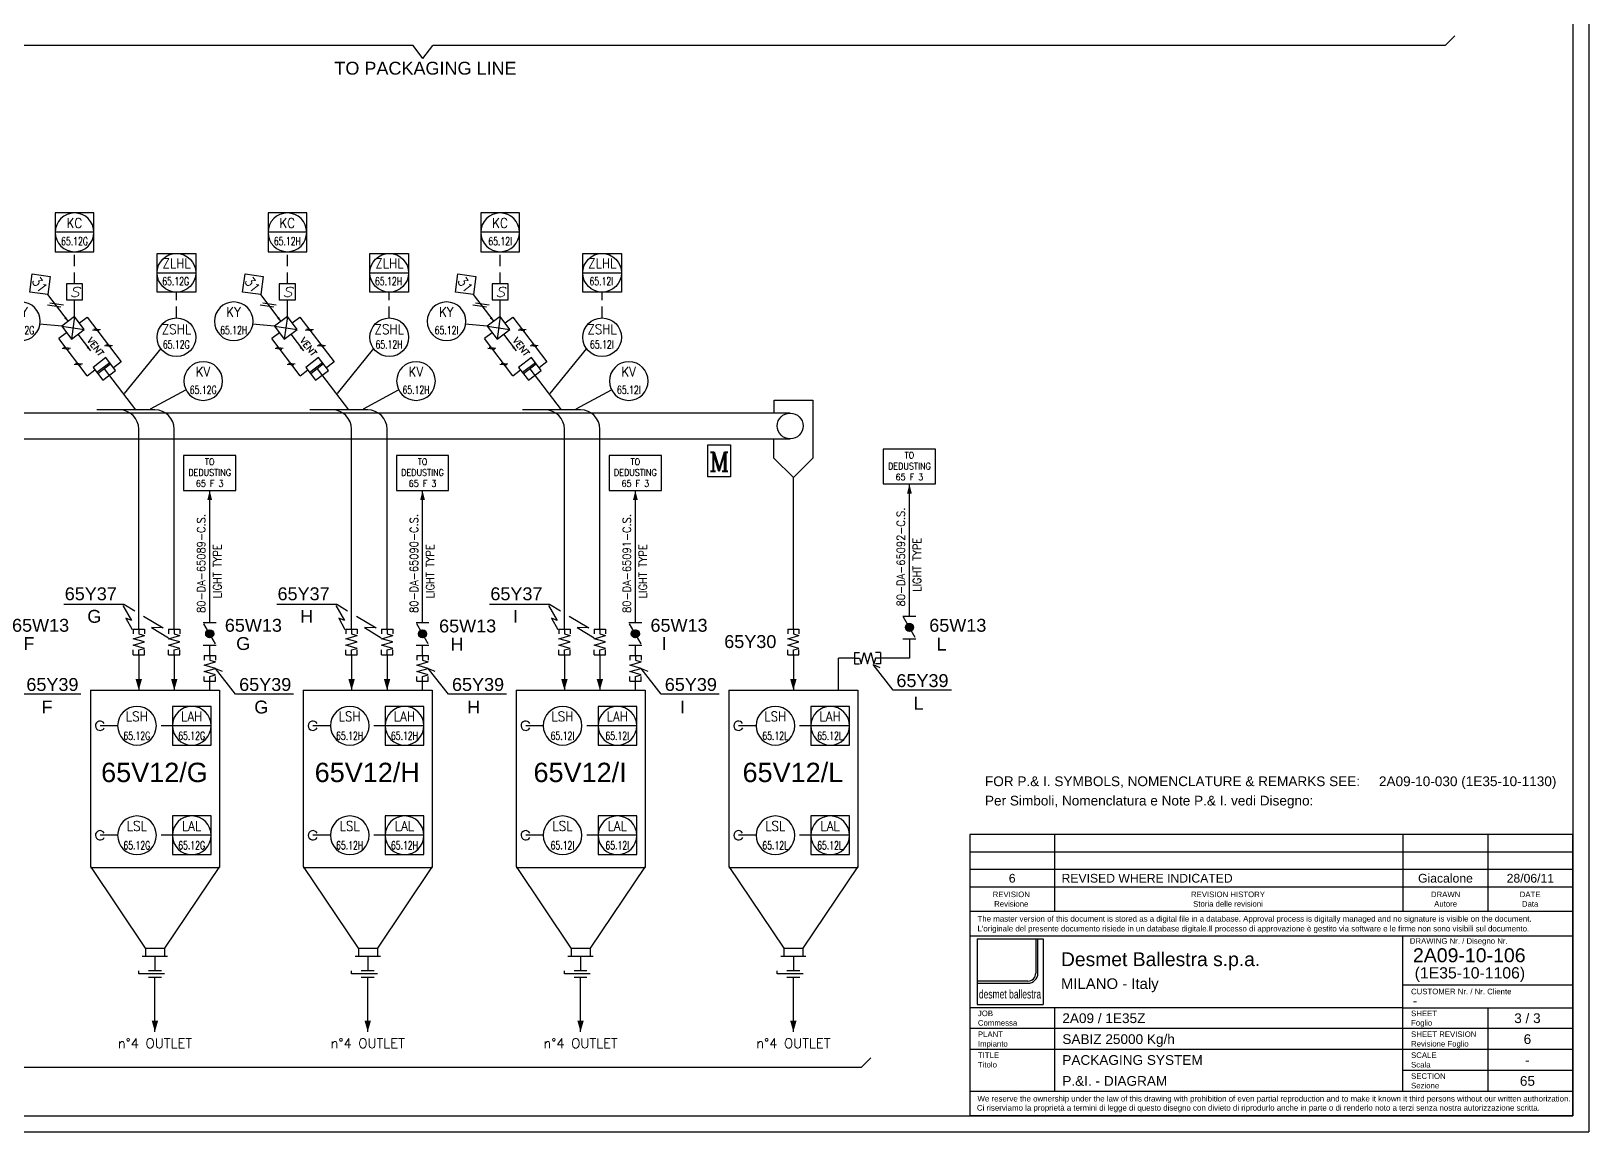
# Model space of a CAD drawing. Extents: x 128 to 230, y 0 to 68.
# Drawn here: x 181.36 to 229.66, y 0 to 34.15 of the extents above; entities that cross this region are included whole.
import ezdxf
from ezdxf.enums import TextEntityAlignment as Align

# ---------------------------------------------------------------- set-up
doc = ezdxf.new("R2010")
doc.units = 0
doc.header["$LTSCALE"] = 0.5
doc.header["$MEASUREMENT"] = 0
doc.linetypes.add('TRATT2', pattern=[1.1, 0.7, -0.4])
doc.layers.get('0').update_dxf_attribs({"linetype": 'CONTINUOUS'})
for name, color, linetype in [('GREEN', 92, 'CONTINUOUS'), ('RED', 1, 'CONTINUOUS'), ('S', 7, 'CONTINUOUS'), ('TRATT2', 5, 'TRATT2'), ('Y', 92, 'CONTINUOUS')]:
    doc.layers.add(name, color=color, linetype=linetype)
doc.styles.add('a17', font='arial.ttf', dxfattribs={"height": 0.162})
doc.styles.add('A22', font='arial.ttf', dxfattribs={"height": 0.22})
doc.styles.add('a25', font='arial.ttf', dxfattribs={"height": 0.25})
doc.styles.add('a3', font='arial.ttf', dxfattribs={"height": 0.3})
doc.styles.add('A4', font='arial.ttf', dxfattribs={"height": 0.4})
doc.styles.add('A6', font='arial.ttf', dxfattribs={"height": 0.6})
doc.styles.add('C3', font='COMPLEX', dxfattribs={"height": 0.3})
doc.styles.add('C6', font='COMPLEX', dxfattribs={"height": 0.6})
doc.styles.add('fab', font='arial.ttf', dxfattribs={"width": 0.67})
doc.styles.add('S', font='ITALIC', dxfattribs={"height": 6})
doc.styles.add('S15', font='SIMPLEX', dxfattribs={"width": 0.9, "height": 0.15})
doc.styles.add('S2', font='SIMPLEX', dxfattribs={"height": 0.2})
doc.styles.add('S25', font='SIMPLEX', dxfattribs={"width": 0.9, "height": 0.25})
doc.styles.add('S25S', font='SIMPLEX', dxfattribs={"width": 0.7, "height": 0.25})
doc.styles.add('S2S', font='SIMPLEX', dxfattribs={"width": 0.7, "height": 0.2})
doc.styles.add('S3', font='SIMPLEX', dxfattribs={"width": 0.9, "height": 0.3})

# ---------------------------------------------------------------- blocks, each defined once
blk = doc.blocks.new('STRUMC')
blk.add_line((-0.6, 0), (0.6, 0))
blk.add_lwpolyline([(-0.6, 0.6), (0.6, 0.6), (0.6, -0.6), (-0.6, -0.6), (-0.6, 0.6)])
blk.add_circle((0, 0), 0.6)
at = {"style": 'S2'}
for tag, p in [('3', (0.8, 0.4)), ('4', (0.8, 0.1))]:
    blk.add_attdef(tag, p, '', height=0.2, dxfattribs=at)
at = {"style": 'S3', "width": 0.9}
blk.add_attdef('2', text='', height=0.3, dxfattribs=at).set_placement((0.005, 0.139), align=Align.CENTER)
at = {"layer": 'S', "style": 'S25', "width": 0.9}
blk.add_attdef('1', text='', height=0.25, dxfattribs=at).set_placement((0.005, -0.436), align=Align.CENTER)
blk = doc.blocks.new('STRUM0')
blk.add_circle((0, 0), 0.6)
at = {"style": 'S3', "width": 0.9}
blk.add_attdef('2', text='', height=0.3, dxfattribs=at).set_placement((0.005, 0.139), align=Align.CENTER)
at = {"layer": 'S', "style": 'S25', "width": 0.9}
blk.add_attdef('1', text='', height=0.25, dxfattribs=at).set_placement((0.005, -0.436), align=Align.CENTER)
blk = doc.blocks.new('FRECC2', base_point=(19.5, 44))
at = {"layer": 'RED'}
blk.add_solid([(19.5, 44), (19.85, 44.1), (19.85, 43.9)], dxfattribs=at)
blk = doc.blocks.new('FRECC1', base_point=(50.2, 51.5))
blk.add_solid([(50.2, 51.5), (50.5, 51.575), (50.5, 51.425)])
blk = doc.blocks.new('*X5')
for p, q in [((12.778, 29.501), (12.903, 29.626)), ((12.782, 29.47), (12.934, 29.622)), ((12.786, 29.544), (12.86, 29.618)), ((12.792, 29.444), (12.96, 29.612)), ((12.806, 29.423), (12.981, 29.598)), ((12.823, 29.405), (12.999, 29.581)), ((12.844, 29.391), (13.013, 29.56)), ((12.87, 29.38), (13.023, 29.534)), ((12.9, 29.376), (13.028, 29.504)), ((12.942, 29.382), (13.022, 29.462))]:
    blk.add_line(p, q)
blk = doc.blocks.new('B', base_point=(54.6, 16))
at = {"layer": 'S'}
for p, q in [((54.6, 16.2), (54.6, 15.8)), ((54.641, 15.822), (55.265, 16.18)), ((55.3, 16.2), (55.3, 15.8))]:
    blk.add_line(p, q, dxfattribs=at)
blk.add_circle((54.953, 16.001), 0.125, dxfattribs=at)
blk.add_blockref('*X5', (42.05, -13.5), dxfattribs=at)
at = {"layer": 'S', "style": 'S2S', "width": 0.7}
for p in [(54.95, 16.3), (54.95, 15.5)]:
    blk.add_attdef('B', text='', height=0.2, dxfattribs=at).set_placement(p, align=Align.CENTER)
blk = doc.blocks.new('FLESS', base_point=(26.3, 5.675))
for p, q in [((25.5, 5.85), (25.65, 5.85)), ((25.5, 5.5), (25.5, 5.85)), ((25.65, 5.675), (25.7, 5.85)), ((25.7, 5.85), (25.8, 5.5)), ((25.8, 5.5), (25.9, 5.85)), ((25.9, 5.85), (26, 5.5)), ((26, 5.5), (26.1, 5.85)), ((26.15, 5.675), (26.1, 5.85)), ((26.3, 5.85), (26.15, 5.85)), ((26.3, 5.5), (26.3, 5.85)), ((25.5, 5.675), (25.65, 5.675)), ((25.5, 5.5), (25.65, 5.5)), ((26.3, 5.675), (26.15, 5.675)), ((26.3, 5.5), (26.15, 5.5))]:
    blk.add_line(p, q)
blk = doc.blocks.new('COMPNEU', base_point=(32.45, 18.2))
for p, q in [((32.6, 18.35), (32.3, 18.05)), ((32.7, 18.35), (32.4, 18.05))]:
    blk.add_line(p, q)
blk = doc.blocks.new('NOMEN', base_point=(35, 22))
for p, q in [((35, 22.8), (34.6, 22.4)), ((35.4, 22.4), (35, 22.8)), ((34.6, 22.4), (35, 22)), ((35, 22), (35.4, 22.4))]:
    blk.add_line(p, q)
at = {"style": 'S3', "width": 0.9}
blk.add_attdef('1', text='', height=0.3, dxfattribs=at).set_placement((35, 22.236), align=Align.CENTER)
blk = doc.blocks.new('PRESA', base_point=(1.75, 0.1))
for p, q in [((1.5, 0.1), (1.5, 0.6)), ((1.5, 0.6), (2, 0.6)), ((2, 0.6), (2, 0.1)), ((2, 0.1), (1.5, 0.1))]:
    blk.add_line(p, q)
at = {"style": 'S', "width": 1.2}
blk.add_attdef('1', text='', height=0.3, dxfattribs=at).set_placement((1.75, 0.2), align=Align.CENTER)
blk = doc.blocks.new('LINEA')
at = {"layer": 'S', "style": 'S25', "width": 0.9}
blk.add_attdef('LINE', (0, 0.14), '', height=0.25, dxfattribs=at)
blk = doc.blocks.new('MOTOR', base_point=(11.35, 51))
for p, q in [((11, 52), (11.7, 52)), ((11, 51), (11, 52)), ((11.7, 52), (11.7, 51)), ((11.7, 51), (11, 51))]:
    blk.add_line(p, q)
at = {"style": 'C6'}
blk.add_text('M', height=0.6, dxfattribs=at).set_placement((11.351, 51.18), align=Align.CENTER)
blk = doc.blocks.new('STRUM', base_point=(33, 38))
blk.add_circle((33, 38), 0.6)
at = {"width": 0.9}
for tag, height, style, p in [('2', 0.3, 'S3', (33, 38.1)), ('1', 0.25, 'S25', (33, 37.6))]:
    blk.add_attdef(tag, text='', height=height, dxfattribs=dict(at, style=style)).set_placement(p, align=Align.CENTER)

msp = doc.modelspace()

# ---------------------------------------------------------------- linework, layer by layer
for p, q in [((229.665, 67.7), (229.665, 0)), ((181.865, 25.978), (182.502, 25.143)), ((182.701, 25.295), (182.701, 25.809)), ((188.465, 25.978), (189.102, 25.143)), ((189.301, 25.295), (189.301, 25.809)), ((195.065, 25.978), (195.702, 25.143)), ((195.901, 25.295), (195.901, 25.809)), ((182.701, 25.295), (182.303, 24.992)), ((182.701, 25.295), (182.606, 24.594)), ((183.004, 24.897), (182.701, 25.295)), ((182.852, 25.096), (183.091, 25.278)), ((183.091, 25.278), (184.152, 23.887)), ((189.301, 25.295), (188.903, 24.992)), ((189.301, 25.295), (189.206, 24.594)), ((189.604, 24.897), (189.301, 25.295)), ((189.452, 25.096), (189.691, 25.278)), ((189.691, 25.278), (190.752, 23.887)), ((195.901, 25.295), (195.503, 24.992)), ((195.901, 25.295), (195.806, 24.594)), ((196.204, 24.897), (195.901, 25.295)), ((196.052, 25.096), (196.291, 25.278)), ((196.291, 25.278), (197.352, 23.887)), ((182.303, 24.992), (181.618, 25.06)), ((182.455, 24.793), (182.216, 24.611)), ((182.303, 24.992), (183.004, 24.897)), ((182.303, 24.992), (182.606, 24.594)), ((182.606, 24.594), (183.004, 24.897)), ((182.805, 24.746), (183.199, 24.229)), ((188.903, 24.992), (188.218, 25.06)), ((189.055, 24.793), (188.816, 24.611)), ((188.903, 24.992), (189.206, 24.594)), ((188.903, 24.992), (189.604, 24.897)), ((189.206, 24.594), (189.604, 24.897)), ((189.405, 24.746), (189.799, 24.229)), ((195.503, 24.992), (194.818, 25.06)), ((195.655, 24.793), (195.416, 24.611)), ((195.503, 24.992), (196.204, 24.897)), ((195.503, 24.992), (195.806, 24.594)), ((195.806, 24.594), (196.204, 24.897)), ((196.005, 24.746), (196.399, 24.229)), ((183.096, 23.458), (182.216, 24.611)), ((185.374, 24.306), (184.244, 22.905)), ((189.696, 23.458), (188.816, 24.611)), ((191.974, 24.306), (190.844, 22.905)), ((196.296, 23.458), (195.416, 24.611)), ((198.574, 24.306), (197.444, 22.905)), ((183.671, 24.023), (183.274, 23.719)), ((183.274, 23.719), (183.577, 23.322)), ((183.792, 23.864), (183.395, 23.56)), ((183.823, 23.824), (183.425, 23.521)), ((183.624, 23.672), (184.594, 22.4)), ((183.974, 23.625), (183.671, 24.023)), ((184.152, 23.887), (183.914, 23.705)), ((190.271, 24.023), (189.874, 23.719)), ((189.874, 23.719), (190.177, 23.322)), ((190.392, 23.864), (189.995, 23.56)), ((190.423, 23.824), (190.025, 23.521)), ((190.224, 23.672), (191.194, 22.4)), ((190.574, 23.625), (190.271, 24.023)), ((190.752, 23.887), (190.514, 23.705)), ((196.871, 24.023), (196.474, 23.719)), ((196.474, 23.719), (196.777, 23.322)), ((196.992, 23.864), (196.595, 23.56)), ((197.023, 23.824), (196.625, 23.521)), ((196.824, 23.672), (197.794, 22.4)), ((197.174, 23.625), (196.871, 24.023)), ((197.352, 23.887), (197.114, 23.705)), ((183.096, 23.458), (183.334, 23.64)), ((183.577, 23.322), (183.974, 23.625)), ((189.696, 23.458), (189.934, 23.64)), ((190.177, 23.322), (190.574, 23.625)), ((196.296, 23.458), (196.534, 23.64)), ((196.777, 23.322), (197.174, 23.625)), ((185.058, 22.43), (186.153, 23.026)), ((191.658, 22.43), (192.753, 23.026)), ((198.258, 22.43), (199.353, 23.026)), ((186.894, 15.8), (186.894, 19.9)), ((193.494, 15.8), (193.494, 19.9)), ((200.094, 15.8), (200.094, 19.9)), ((208.594, 16), (208.594, 20.1)), ((186.894, 14.78), (186.894, 15.1)), ((193.494, 14.78), (193.494, 15.1)), ((200.094, 14.78), (200.094, 15.1)), ((208.594, 15.3), (208.594, 14.7)), ((206.394, 13.7), (206.394, 14.7)), ((206.894, 14.7), (206.394, 14.7)), ((208.594, 14.7), (207.694, 14.7)), ((186.894, 13.68), (186.894, 14.055)), ((193.494, 13.68), (193.494, 14.055)), ((200.094, 13.68), (200.094, 14.055)), ((184.038, 12.6), (183.494, 12.6)), ((190.638, 12.6), (190.094, 12.6)), ((197.238, 12.6), (196.694, 12.6)), ((203.838, 12.6), (203.294, 12.6)), ((184.038, 9.2), (183.494, 9.2)), ((190.638, 9.2), (190.094, 9.2)), ((197.238, 9.2), (196.694, 9.2)), ((203.838, 9.2), (203.294, 9.2)), ((213.098, 9.221), (213.098, 6.839)), ((223.898, 9.221), (223.898, 6.839)), ((226.532, 9.221), (226.532, 6.839)), ((184.694, 4.9), (184.694, 5)), ((185.494, 4.9), (184.694, 4.9)), ((185.394, 5), (184.994, 5)), ((191.294, 4.9), (191.294, 5)), ((192.094, 4.9), (191.294, 4.9)), ((191.994, 5), (191.594, 5)), ((197.894, 4.9), (197.894, 5)), ((198.694, 4.9), (197.894, 4.9)), ((198.594, 5), (198.194, 5)), ((204.494, 4.9), (204.494, 5)), ((205.294, 4.9), (204.494, 4.9)), ((205.194, 5), (204.794, 5)), ((184.994, 4.8), (185.394, 4.8)), ((191.594, 4.8), (191.994, 4.8)), ((198.194, 4.8), (198.594, 4.8)), ((204.794, 4.8), (205.194, 4.8)), ((213.098, 3.851), (213.098, 1.257)), ((226.532, 3.851), (226.532, 1.257)), ((128.457, 0), (229.665, 0))]:
    msp.add_line(p, q)
at = {"color": 0}
for p, q in [((229.165, 9.221), (210.465, 9.221)), ((229.165, 8.679), (210.465, 8.679)), ((229.165, 8.137), (210.465, 8.137)), ((210.697, 5.993), (212.739, 5.993)), ((210.697, 5.993), (210.697, 3.951)), ((212.513, 5.993), (212.513, 4.924)), ((212.579, 4.924), (212.579, 5.993)), ((212.739, 5.993), (212.739, 3.951)), ((212.267, 4.679), (210.697, 4.679)), ((210.697, 4.613), (212.267, 4.613)), ((210.697, 3.951), (212.739, 3.951)), ((229.165, 3.202), (210.465, 3.202)), ((229.165, 2.554), (210.465, 2.554)), ((229.165, 1.905), (223.898, 1.905))]:
    msp.add_line(p, q, dxfattribs=at)
for points in [[(182.374, 16.368), (184.234, 16.368), (184.571, 16.166)], [(184.2, 16.334), (184.47, 15.863), (184.293, 15.939), (184.486, 15.586)], [(184.845, 16.001), (185.454, 15.636), (185.092, 15.644), (185.614, 15.325)], [(188.974, 16.368), (190.834, 16.368), (191.171, 16.166)], [(190.8, 16.334), (191.07, 15.863), (190.893, 15.939), (191.086, 15.586)], [(191.445, 16.001), (192.054, 15.636), (191.692, 15.644), (192.214, 15.325)], [(195.574, 16.368), (197.434, 16.368), (197.771, 16.166)], [(197.4, 16.334), (197.67, 15.863), (197.493, 15.939), (197.686, 15.586)], [(198.045, 16.001), (198.654, 15.636), (198.292, 15.644), (198.814, 15.325)], [(209.894, 13.7), (208.094, 13.7), (207.469, 14.5), (207.677, 14.409)], [(182.894, 13.58), (181.094, 13.58), (180.469, 14.38), (180.677, 14.289)], [(189.494, 13.58), (187.694, 13.58), (187.069, 14.38), (187.277, 14.289)], [(196.094, 13.58), (194.294, 13.58), (193.669, 14.38), (193.877, 14.289)], [(202.694, 13.58), (200.894, 13.58), (200.269, 14.38), (200.477, 14.289)]]:
    msp.add_lwpolyline(points)
for centre in [(183.494, 12.6), (190.094, 12.6), (196.694, 12.6), (203.294, 12.6), (183.494, 9.2), (190.094, 9.2), (196.694, 9.2), (203.294, 9.2)]:
    msp.add_arc(centre, 0.145, 28.9364, 333.1902)
for radius in [0.312, 0.246]:
    msp.add_arc((212.267, 4.924), radius, 270, 0, dxfattribs=at)
at = {"layer": 'GREEN'}
for p, q in [((225.208, 33.7), (225.508, 34)), ((193.208, 33.7), (161.608, 33.7)), ((193.508, 33.3), (193.208, 33.7)), ((193.508, 33.3), (193.808, 33.7)), ((225.208, 33.7), (193.808, 33.7)), ((204.894, 22.3), (137.235, 22.3)), ((204.394, 22.7), (205.598, 22.7)), ((204.394, 22.3), (204.394, 22.7)), ((205.598, 22.7), (205.598, 20.904)), ((137.235, 21.5), (204.894, 21.5)), ((204.39, 20.904), (204.39, 21.5)), ((204.994, 20.3), (204.39, 20.904)), ((205.598, 20.904), (204.994, 20.3)), ((185.585, 5.44), (184.803, 5.44)), ((184.903, 5.699), (185.492, 5.699)), ((185.492, 5.699), (185.492, 5.44)), ((192.185, 5.44), (191.403, 5.44)), ((191.503, 5.699), (192.092, 5.699)), ((192.092, 5.699), (192.092, 5.44)), ((198.785, 5.44), (198.003, 5.44)), ((198.103, 5.699), (198.692, 5.699)), ((198.692, 5.699), (198.692, 5.44)), ((205.385, 5.44), (204.603, 5.44)), ((204.703, 5.699), (205.292, 5.699)), ((205.292, 5.699), (205.292, 5.44)), ((207.094, 2), (175.644, 2)), ((207.094, 2), (207.394, 2.3))]:
    msp.add_line(p, q, dxfattribs=at)
at = {"layer": 'GREEN', "linetype": 'Continuous'}
for p, q in [((183.194, 13.7), (187.194, 13.7)), ((183.194, 13.7), (183.194, 8.236)), ((187.194, 13.7), (187.194, 8.2)), ((189.794, 13.7), (193.794, 13.7)), ((189.794, 13.7), (189.794, 8.236)), ((193.794, 13.7), (193.794, 8.2)), ((196.394, 13.7), (196.394, 8.236)), ((196.394, 13.7), (200.394, 13.7)), ((200.394, 13.7), (200.394, 8.2)), ((202.994, 13.7), (202.994, 8.236)), ((202.994, 13.7), (206.994, 13.7)), ((206.994, 13.7), (206.994, 8.2)), ((183.194, 8.236), (184.896, 5.699)), ((187.194, 8.236), (185.492, 5.699)), ((189.794, 8.236), (191.496, 5.699)), ((193.794, 8.236), (192.092, 5.699)), ((196.394, 8.236), (198.096, 5.699)), ((200.394, 8.236), (198.692, 5.699)), ((202.994, 8.236), (204.696, 5.699)), ((206.994, 8.236), (205.292, 5.699)), ((183.194, 8.2), (187.194, 8.2)), ((189.794, 8.2), (193.794, 8.2)), ((196.394, 8.2), (200.394, 8.2)), ((202.994, 8.2), (206.994, 8.2)), ((184.903, 5.7), (184.903, 5.44)), ((191.503, 5.7), (191.503, 5.44)), ((198.103, 5.7), (198.103, 5.44)), ((204.703, 5.7), (204.703, 5.44))]:
    msp.add_line(p, q, dxfattribs=at)
at = {"layer": 'GREEN'}
msp.add_circle((204.894, 21.9), 0.4, dxfattribs=at)
at = {"layer": 'RED'}
for p, q in [((229.165, 67.2), (229.165, 0.5)), ((185.194, 22.4), (183.394, 22.4)), ((191.794, 22.4), (189.994, 22.4)), ((198.394, 22.4), (196.594, 22.4)), ((184.694, 15.6), (184.694, 21.8)), ((185.794, 15.6), (185.794, 21.8)), ((191.294, 15.6), (191.294, 21.8)), ((192.394, 15.6), (192.394, 21.8)), ((197.894, 15.6), (197.894, 21.8)), ((198.994, 15.6), (198.994, 21.8)), ((204.994, 15.6), (204.994, 20.3)), ((184.694, 14.8), (184.694, 13.7)), ((185.794, 14.8), (185.794, 13.7)), ((191.294, 14.8), (191.294, 13.7)), ((192.394, 14.8), (192.394, 13.7)), ((197.894, 14.8), (197.894, 13.7)), ((198.994, 14.8), (198.994, 13.7)), ((204.994, 14.8), (204.994, 13.7)), ((210.465, 9.221), (210.465, 0.518)), ((229.165, 0.5), (229.165, 9.221)), ((229.165, 7.595), (210.465, 7.595)), ((229.165, 6.839), (210.465, 6.839)), ((210.465, 6.082), (229.165, 6.082)), ((223.898, 1.257), (223.898, 6.082)), ((185.194, 5.44), (185.194, 5)), ((191.794, 5.44), (191.794, 5)), ((198.394, 5.44), (198.394, 5)), ((204.994, 5.44), (204.994, 5)), ((185.194, 3.1), (185.194, 4.8)), ((191.794, 3.1), (191.794, 4.8)), ((198.394, 3.1), (198.394, 4.8)), ((204.994, 3.1), (204.994, 4.8)), ((229.165, 4.556), (223.898, 4.556)), ((223.898, 3.851), (210.465, 3.851)), ((223.898, 3.851), (229.165, 3.851)), ((229.165, 1.257), (210.465, 1.257)), ((128.957, 0.5), (229.165, 0.5)), ((229.165, 0.5), (210.465, 0.5))]:
    msp.add_line(p, q, dxfattribs=at)
for centre, start in [((184.094, 21.8), 360), ((185.194, 21.8), 0), ((190.694, 21.8), 360), ((191.794, 21.8), 0), ((197.294, 21.8), 360), ((198.394, 21.8), 0)]:
    msp.add_arc(centre, 0.6, start, 90, dxfattribs=at)
at = {"layer": 'S'}
for p, q in [((186.084, 20.98), (186.084, 19.9)), ((187.704, 20.98), (186.084, 20.98)), ((187.704, 19.9), (187.704, 20.98)), ((192.684, 20.98), (192.684, 19.9)), ((194.304, 20.98), (192.684, 20.98)), ((194.304, 19.9), (194.304, 20.98)), ((199.284, 20.98), (199.284, 19.9)), ((200.904, 20.98), (199.284, 20.98)), ((200.904, 19.9), (200.904, 20.98)), ((209.404, 21.18), (207.784, 21.18)), ((207.784, 21.18), (207.784, 20.1)), ((209.404, 20.1), (209.404, 21.18)), ((186.084, 19.9), (187.704, 19.9)), ((192.684, 19.9), (194.304, 19.9)), ((199.284, 19.9), (200.904, 19.9)), ((207.784, 20.1), (209.404, 20.1))]:
    msp.add_line(p, q, dxfattribs=at)
at = {"layer": 'TRATT2'}
for p, q in [((182.701, 26.309), (182.701, 27.308)), ((189.301, 26.309), (189.301, 27.308)), ((195.901, 26.309), (195.901, 27.308)), ((185.862, 25.252), (185.862, 26.052)), ((192.462, 25.252), (192.462, 26.052)), ((199.062, 25.252), (199.062, 26.052)), ((185.738, 12.6), (185.238, 12.6)), ((192.338, 12.6), (191.838, 12.6)), ((198.938, 12.6), (198.438, 12.6)), ((205.538, 12.6), (205.038, 12.6)), ((185.738, 9.2), (185.238, 9.2)), ((192.338, 9.2), (191.838, 9.2)), ((198.938, 9.2), (198.438, 9.2)), ((205.538, 9.2), (205.038, 9.2))]:
    msp.add_line(p, q, dxfattribs=at)

# ---------------------------------------------------------------- block references
ref = msp.add_blockref('STRUMC', (182.701, 27.908), dxfattribs=dict(xscale=-1))
ref.add_attrib('2', 'KC', dxfattribs={"height": 0.3, "style": 'S3', "width": 0.9}).set_placement((182.696, 28.048), align=Align.CENTER)
ref.add_attrib('1', '65.12G', dxfattribs={"layer": 'S', "height": 0.25, "style": 'S25S', "width": 0.7}).set_placement((182.701, 27.508), align=Align.CENTER)
ref = msp.add_blockref('STRUMC', (189.301, 27.908), dxfattribs=dict(xscale=-1))
ref.add_attrib('2', 'KC', dxfattribs={"height": 0.3, "style": 'S3', "width": 0.9}).set_placement((189.296, 28.048), align=Align.CENTER)
ref.add_attrib('1', '65.12H', dxfattribs={"layer": 'S', "height": 0.25, "style": 'S25S', "width": 0.7}).set_placement((189.301, 27.508), align=Align.CENTER)
ref = msp.add_blockref('STRUMC', (195.901, 27.908), dxfattribs=dict(xscale=-1))
ref.add_attrib('2', 'KC', dxfattribs={"height": 0.3, "style": 'S3', "width": 0.9}).set_placement((195.896, 28.048), align=Align.CENTER)
ref.add_attrib('1', '65.12I', dxfattribs={"layer": 'S', "height": 0.25, "style": 'S25S', "width": 0.7}).set_placement((195.901, 27.508), align=Align.CENTER)
ref = msp.add_blockref('STRUMC', (185.862, 26.652))
ref.add_attrib('2', 'ZLHL', dxfattribs={"height": 0.3, "style": 'S3', "width": 0.9}).set_placement((185.867, 26.792), align=Align.CENTER)
ref.add_attrib('1', '65.12G', dxfattribs={"layer": 'S', "height": 0.25, "style": 'S25S', "width": 0.7}).set_placement((185.838, 26.266), align=Align.CENTER)
ref = msp.add_blockref('STRUMC', (192.462, 26.652))
ref.add_attrib('2', 'ZLHL', dxfattribs={"height": 0.3, "style": 'S3', "width": 0.9}).set_placement((192.467, 26.792), align=Align.CENTER)
ref.add_attrib('1', '65.12H', dxfattribs={"layer": 'S', "height": 0.25, "style": 'S25S', "width": 0.7}).set_placement((192.438, 26.266), align=Align.CENTER)
ref = msp.add_blockref('STRUMC', (199.062, 26.652))
ref.add_attrib('2', 'ZLHL', dxfattribs={"height": 0.3, "style": 'S3', "width": 0.9}).set_placement((199.067, 26.792), align=Align.CENTER)
ref.add_attrib('1', '65.12I', dxfattribs={"layer": 'S', "height": 0.25, "style": 'S25S', "width": 0.7}).set_placement((199.038, 26.266), align=Align.CENTER)
ref = msp.add_blockref('NOMEN', (181.313, 26.056), dxfattribs=dict(xscale=-1, rotation=307.3296406139496))
ref.add_attrib('1', '31', dxfattribs={"height": 0.3, "rotation": 307.3296, "style": 'S3', "width": 0.9}).set_placement((181.501, 26.199), align=Align.CENTER)
ref = msp.add_blockref('NOMEN', (187.913, 26.056), dxfattribs=dict(xscale=-1, rotation=307.3296406139496))
ref.add_attrib('1', '31', dxfattribs={"height": 0.3, "rotation": 307.3296, "style": 'S3', "width": 0.9}).set_placement((188.101, 26.199), align=Align.CENTER)
ref = msp.add_blockref('NOMEN', (194.513, 26.056), dxfattribs=dict(xscale=-1, rotation=307.3296406139496))
ref.add_attrib('1', '31', dxfattribs={"height": 0.3, "rotation": 307.3296, "style": 'S3', "width": 0.9}).set_placement((194.701, 26.199), align=Align.CENTER)
ref = msp.add_blockref('PRESA', (182.701, 25.809), dxfattribs=dict(xscale=-1))
ref.add_attrib('1', 'S', dxfattribs={"height": 0.3, "style": 'S', "width": 1.2}).set_placement((182.701, 25.909), align=Align.CENTER)
ref = msp.add_blockref('PRESA', (189.301, 25.809), dxfattribs=dict(xscale=-1))
ref.add_attrib('1', 'S', dxfattribs={"height": 0.3, "style": 'S', "width": 1.2}).set_placement((189.301, 25.909), align=Align.CENTER)
ref = msp.add_blockref('PRESA', (195.901, 25.809), dxfattribs=dict(xscale=-1))
ref.add_attrib('1', 'S', dxfattribs={"height": 0.3, "style": 'S', "width": 1.2}).set_placement((195.901, 25.909), align=Align.CENTER)
ref = msp.add_blockref('STRUM0', (181.038, 25.147), dxfattribs=dict(xscale=-1))
ref.add_attrib('2', 'KY', dxfattribs={"height": 0.3, "style": 'S3', "width": 0.9}).set_placement((181.032, 25.287), align=Align.CENTER)
ref.add_attrib('1', '65.12G', dxfattribs={"layer": 'S', "height": 0.25, "style": 'S25S', "width": 0.7}).set_placement((181.038, 24.747), align=Align.CENTER)
ref = msp.add_blockref('STRUM0', (187.638, 25.147), dxfattribs=dict(xscale=-1))
ref.add_attrib('2', 'KY', dxfattribs={"height": 0.3, "style": 'S3', "width": 0.9}).set_placement((187.632, 25.287), align=Align.CENTER)
ref.add_attrib('1', '65.12H', dxfattribs={"layer": 'S', "height": 0.25, "style": 'S25S', "width": 0.7}).set_placement((187.638, 24.747), align=Align.CENTER)
ref = msp.add_blockref('STRUM0', (194.238, 25.147), dxfattribs=dict(xscale=-1))
ref.add_attrib('2', 'KY', dxfattribs={"height": 0.3, "style": 'S3', "width": 0.9}).set_placement((194.232, 25.287), align=Align.CENTER)
ref.add_attrib('1', '65.12I', dxfattribs={"layer": 'S', "height": 0.25, "style": 'S25S', "width": 0.7}).set_placement((194.238, 24.747), align=Align.CENTER)
at = {"xscale": -0.5, "yscale": 0.5, "zscale": 0.5}
for name, p, rotation in [('FRECC1', (182.502, 25.143), 307.3296406139496), ('FRECC1', (189.102, 25.143), 307.3296406139496), ('FRECC1', (195.702, 25.143), 307.3296406139496), ('COMPNEU', (183.403, 24.904), 37.3296406139496), ('COMPNEU', (190.003, 24.904), 37.3296406139496), ('COMPNEU', (196.603, 24.904), 37.3296406139496), ('COMPNEU', (182.466, 24.327), 37.3296406139496), ('FRECC1', (183.199, 24.229), 307.3296406139496), ('COMPNEU', (183.775, 24.416), 37.3296406139496), ('COMPNEU', (189.066, 24.327), 37.3296406139496), ('FRECC1', (189.799, 24.229), 307.3296406139496), ('COMPNEU', (190.375, 24.416), 37.3296406139496), ('COMPNEU', (195.666, 24.327), 37.3296406139496), ('FRECC1', (196.399, 24.229), 307.3296406139496), ('COMPNEU', (196.975, 24.416), 37.3296406139496), ('COMPNEU', (182.838, 23.839), 37.3296406139496), ('COMPNEU', (189.438, 23.839), 37.3296406139496), ('COMPNEU', (196.038, 23.839), 37.3296406139496)]:
    msp.add_blockref(name, p, dxfattribs=dict(at, rotation=rotation))
ref = msp.add_blockref('STRUM', (185.862, 24.652))
ref.add_attrib('2', 'ZSHL', dxfattribs={"height": 0.3, "style": 'S3', "width": 0.9}).set_placement((185.862, 24.752), align=Align.CENTER)
ref.add_attrib('1', '65.12G', dxfattribs={"layer": 'S', "height": 0.25, "style": 'S25S', "width": 0.7}).set_placement((185.855, 24.304), align=Align.CENTER)
ref = msp.add_blockref('STRUM', (192.462, 24.652))
ref.add_attrib('2', 'ZSHL', dxfattribs={"height": 0.3, "style": 'S3', "width": 0.9}).set_placement((192.462, 24.752), align=Align.CENTER)
ref.add_attrib('1', '65.12H', dxfattribs={"layer": 'S', "height": 0.25, "style": 'S25S', "width": 0.7}).set_placement((192.455, 24.304), align=Align.CENTER)
ref = msp.add_blockref('STRUM', (199.062, 24.652))
ref.add_attrib('2', 'ZSHL', dxfattribs={"height": 0.3, "style": 'S3', "width": 0.9}).set_placement((199.062, 24.752), align=Align.CENTER)
ref.add_attrib('1', '65.12I', dxfattribs={"layer": 'S', "height": 0.25, "style": 'S25S', "width": 0.7}).set_placement((199.055, 24.304), align=Align.CENTER)
ref = msp.add_blockref('STRUM0', (186.691, 23.295), dxfattribs=dict(xscale=-1))
ref.add_attrib('2', 'KV', dxfattribs={"height": 0.3, "style": 'S3', "width": 0.9}).set_placement((186.686, 23.434), align=Align.CENTER)
ref.add_attrib('1', '65.12G', dxfattribs={"layer": 'S', "height": 0.25, "style": 'S25S', "width": 0.7}).set_placement((186.691, 22.895), align=Align.CENTER)
ref = msp.add_blockref('STRUM0', (193.291, 23.295), dxfattribs=dict(xscale=-1))
ref.add_attrib('2', 'KV', dxfattribs={"height": 0.3, "style": 'S3', "width": 0.9}).set_placement((193.286, 23.434), align=Align.CENTER)
ref.add_attrib('1', '65.12H', dxfattribs={"layer": 'S', "height": 0.25, "style": 'S25S', "width": 0.7}).set_placement((193.291, 22.895), align=Align.CENTER)
ref = msp.add_blockref('STRUM0', (199.891, 23.295), dxfattribs=dict(xscale=-1))
ref.add_attrib('2', 'KV', dxfattribs={"height": 0.3, "style": 'S3', "width": 0.9}).set_placement((199.886, 23.434), align=Align.CENTER)
ref.add_attrib('1', '65.12I', dxfattribs={"layer": 'S', "height": 0.25, "style": 'S25S', "width": 0.7}).set_placement((199.891, 22.895), align=Align.CENTER)
at = {"xscale": -1}
for name, p, rotation in [('FRECC1', (186.894, 19.9), 90), ('FRECC1', (193.494, 19.9), 90), ('FRECC1', (200.094, 19.9), 90), ('FRECC1', (208.594, 20.1), 90), ('FLESS', (184.694, 15.6), 270), ('FLESS', (185.794, 15.6), 270), ('FLESS', (191.294, 15.6), 270), ('FLESS', (192.394, 15.6), 270), ('FLESS', (197.894, 15.6), 270), ('FLESS', (198.994, 15.6), 270), ('FLESS', (204.994, 15.6), 270), ('FLESS', (186.894, 14.78), 270), ('FLESS', (193.494, 14.78), 270), ('FLESS', (200.094, 14.78), 270), ('FLESS', (207.694, 14.7), 180), ('FRECC2', (184.694, 13.7), 270), ('FRECC2', (185.794, 13.7), 270), ('FRECC2', (191.294, 13.7), 270), ('FRECC2', (192.394, 13.7), 270), ('FRECC2', (197.894, 13.7), 270), ('FRECC2', (198.994, 13.7), 270), ('FRECC2', (204.994, 13.7), 270)]:
    msp.add_blockref(name, p, dxfattribs=dict(at, rotation=rotation))
for p, rotation, values in [((208.594, 16.3), 89.99999999999937, {'LINE': '80-DA-65092-C.S.'}), ((186.894, 16.1), 90, {'LINE': '80-DA-65089-C.S.'}), ((193.494, 16.1), 90, {'LINE': '80-DA-65090-C.S.'}), ((200.094, 16.1), 90, {'LINE': '80-DA-65091-C.S.'}), ((209.094, 16.6), 89.99999999999937, {'LINE': ' LIGHT TYPE'}), ((187.394, 16.4), 90, {'LINE': ' LIGHT TYPE'}), ((193.994, 16.4), 90, {'LINE': ' LIGHT TYPE'}), ((200.594, 16.4), 90, {'LINE': ' LIGHT TYPE'})]:
    msp.add_blockref('LINEA', p, dxfattribs=dict(rotation=rotation)).add_auto_attribs(values)
at = {"rotation": 90}
for name, p in [('B', (208.594, 15.3)), ('B', (186.894, 15.1)), ('B', (193.494, 15.1)), ('B', (200.094, 15.1)), ('FRECC2', (185.194, 3.1)), ('FRECC2', (191.794, 3.1)), ('FRECC2', (198.394, 3.1)), ('FRECC2', (204.994, 3.1))]:
    msp.add_blockref(name, p, dxfattribs=at)
ref = msp.add_blockref('STRUM0', (184.638, 12.6), dxfattribs=dict(xscale=-1))
ref.add_attrib('2', 'LSH', dxfattribs={"height": 0.3, "style": 'S3', "width": 0.9}).set_placement((184.633, 12.739), align=Align.CENTER)
ref.add_attrib('1', '65.12G', dxfattribs={"layer": 'S', "height": 0.25, "style": 'S25S', "width": 0.7}).set_placement((184.633, 12.164), align=Align.CENTER)
ref = msp.add_blockref('STRUMC', (186.338, 12.6), dxfattribs=dict(xscale=-1))
ref.add_attrib('2', 'LAH', dxfattribs={"height": 0.3, "style": 'S3', "width": 0.9}).set_placement((186.333, 12.739), align=Align.CENTER)
ref.add_attrib('1', '65.12G', dxfattribs={"layer": 'S', "height": 0.25, "style": 'S25S', "width": 0.7}).set_placement((186.333, 12.164), align=Align.CENTER)
ref = msp.add_blockref('STRUM0', (191.238, 12.6), dxfattribs=dict(xscale=-1))
ref.add_attrib('2', 'LSH', dxfattribs={"height": 0.3, "style": 'S3', "width": 0.9}).set_placement((191.233, 12.739), align=Align.CENTER)
ref.add_attrib('1', '65.12H', dxfattribs={"layer": 'S', "height": 0.25, "style": 'S25S', "width": 0.7}).set_placement((191.233, 12.164), align=Align.CENTER)
ref = msp.add_blockref('STRUMC', (192.938, 12.6), dxfattribs=dict(xscale=-1))
ref.add_attrib('2', 'LAH', dxfattribs={"height": 0.3, "style": 'S3', "width": 0.9}).set_placement((192.933, 12.739), align=Align.CENTER)
ref.add_attrib('1', '65.12H', dxfattribs={"layer": 'S', "height": 0.25, "style": 'S25S', "width": 0.7}).set_placement((192.933, 12.164), align=Align.CENTER)
ref = msp.add_blockref('STRUM0', (197.838, 12.6), dxfattribs=dict(xscale=-1))
ref.add_attrib('2', 'LSH', dxfattribs={"height": 0.3, "style": 'S3', "width": 0.9}).set_placement((197.833, 12.739), align=Align.CENTER)
ref.add_attrib('1', '65.12I', dxfattribs={"layer": 'S', "height": 0.25, "style": 'S25S', "width": 0.7}).set_placement((197.833, 12.164), align=Align.CENTER)
ref = msp.add_blockref('STRUMC', (199.538, 12.6), dxfattribs=dict(xscale=-1))
ref.add_attrib('2', 'LAH', dxfattribs={"height": 0.3, "style": 'S3', "width": 0.9}).set_placement((199.533, 12.739), align=Align.CENTER)
ref.add_attrib('1', '65.12I', dxfattribs={"layer": 'S', "height": 0.25, "style": 'S25S', "width": 0.7}).set_placement((199.533, 12.164), align=Align.CENTER)
ref = msp.add_blockref('STRUM0', (204.438, 12.6), dxfattribs=dict(xscale=-1))
ref.add_attrib('2', 'LSH', dxfattribs={"height": 0.3, "style": 'S3', "width": 0.9}).set_placement((204.433, 12.739), align=Align.CENTER)
ref.add_attrib('1', '65.12L', dxfattribs={"layer": 'S', "height": 0.25, "style": 'S25S', "width": 0.7}).set_placement((204.433, 12.164), align=Align.CENTER)
ref = msp.add_blockref('STRUMC', (206.138, 12.6), dxfattribs=dict(xscale=-1))
ref.add_attrib('2', 'LAH', dxfattribs={"height": 0.3, "style": 'S3', "width": 0.9}).set_placement((206.133, 12.739), align=Align.CENTER)
ref.add_attrib('1', '65.12L', dxfattribs={"layer": 'S', "height": 0.25, "style": 'S25S', "width": 0.7}).set_placement((206.133, 12.164), align=Align.CENTER)
ref = msp.add_blockref('STRUM0', (184.638, 9.2), dxfattribs=dict(xscale=-1))
ref.add_attrib('2', 'LSL', dxfattribs={"height": 0.3, "style": 'S3', "width": 0.9}).set_placement((184.633, 9.339), align=Align.CENTER)
ref.add_attrib('1', '65.12G', dxfattribs={"layer": 'S', "height": 0.25, "style": 'S25S', "width": 0.7}).set_placement((184.633, 8.764), align=Align.CENTER)
ref = msp.add_blockref('STRUMC', (186.338, 9.2), dxfattribs=dict(xscale=-1))
ref.add_attrib('2', 'LAL', dxfattribs={"height": 0.3, "style": 'S3', "width": 0.9}).set_placement((186.333, 9.339), align=Align.CENTER)
ref.add_attrib('1', '65.12G', dxfattribs={"layer": 'S', "height": 0.25, "style": 'S25S', "width": 0.7}).set_placement((186.333, 8.764), align=Align.CENTER)
ref = msp.add_blockref('STRUM0', (191.238, 9.2), dxfattribs=dict(xscale=-1))
ref.add_attrib('2', 'LSL', dxfattribs={"height": 0.3, "style": 'S3', "width": 0.9}).set_placement((191.233, 9.339), align=Align.CENTER)
ref.add_attrib('1', '65.12H', dxfattribs={"layer": 'S', "height": 0.25, "style": 'S25S', "width": 0.7}).set_placement((191.233, 8.764), align=Align.CENTER)
ref = msp.add_blockref('STRUMC', (192.938, 9.2), dxfattribs=dict(xscale=-1))
ref.add_attrib('2', 'LAL', dxfattribs={"height": 0.3, "style": 'S3', "width": 0.9}).set_placement((192.933, 9.339), align=Align.CENTER)
ref.add_attrib('1', '65.12H', dxfattribs={"layer": 'S', "height": 0.25, "style": 'S25S', "width": 0.7}).set_placement((192.933, 8.764), align=Align.CENTER)
ref = msp.add_blockref('STRUM0', (197.838, 9.2), dxfattribs=dict(xscale=-1))
ref.add_attrib('2', 'LSL', dxfattribs={"height": 0.3, "style": 'S3', "width": 0.9}).set_placement((197.833, 9.339), align=Align.CENTER)
ref.add_attrib('1', '65.12I', dxfattribs={"layer": 'S', "height": 0.25, "style": 'S25S', "width": 0.7}).set_placement((197.833, 8.764), align=Align.CENTER)
ref = msp.add_blockref('STRUMC', (199.538, 9.2), dxfattribs=dict(xscale=-1))
ref.add_attrib('2', 'LAL', dxfattribs={"height": 0.3, "style": 'S3', "width": 0.9}).set_placement((199.533, 9.339), align=Align.CENTER)
ref.add_attrib('1', '65.12I', dxfattribs={"layer": 'S', "height": 0.25, "style": 'S25S', "width": 0.7}).set_placement((199.533, 8.764), align=Align.CENTER)
ref = msp.add_blockref('STRUM0', (204.438, 9.2), dxfattribs=dict(xscale=-1))
ref.add_attrib('2', 'LSL', dxfattribs={"height": 0.3, "style": 'S3', "width": 0.9}).set_placement((204.433, 9.339), align=Align.CENTER)
ref.add_attrib('1', '65.12L', dxfattribs={"layer": 'S', "height": 0.25, "style": 'S25S', "width": 0.7}).set_placement((204.433, 8.764), align=Align.CENTER)
ref = msp.add_blockref('STRUMC', (206.138, 9.2), dxfattribs=dict(xscale=-1))
ref.add_attrib('2', 'LAL', dxfattribs={"height": 0.3, "style": 'S3', "width": 0.9}).set_placement((206.133, 9.339), align=Align.CENTER)
ref.add_attrib('1', '65.12L', dxfattribs={"layer": 'S', "height": 0.25, "style": 'S25S', "width": 0.7}).set_placement((206.133, 8.764), align=Align.CENTER)
at = {"layer": 'GREEN', "xscale": 0.9916522832139516, "yscale": 0.9916522832139516, "zscale": 0.9916522832139516}
msp.add_blockref('MOTOR', (202.693, 20.319), dxfattribs=at)
at = {"layer": 'S', "xscale": -1, "rotation": 37.3296406139496}
for p in [(182.148, 25.69), (188.748, 25.69), (195.348, 25.69)]:
    msp.add_blockref('COMPNEU', p, dxfattribs=at)

# ---------------------------------------------------------------- texts
at = {"lineweight": 30, "style": 'a3'}
for s, p in [('FOR P.& I. SYMBOLS, NOMENCLATURE & REMARKS SEE:     2A09-10-030 (1E35-10-1130)', (210.936, 10.726)), ('Per Simboli, Nomenclatura e Note P.& I. vedi Disegno:', (210.936, 10.126)), ('2A09 / 1E35Z', (213.336, 3.375)), ('SABIZ 25000 Kg/h', (213.336, 2.726)), ('PACKAGING SYSTEM', (213.336, 2.078)), ('P.&I. - DIAGRAM', (213.336, 1.429))]:
    msp.add_text(s, height=0.30158, dxfattribs=at).set_placement(p)
for s, height, style, p in [('6', 0.27, 'a25', (211.78, 7.734)), ('Giacalone', 0.2702, 'a25', (225.218, 7.734)), ('28/06/11', 0.2702, 'a25', (227.851, 7.734)), ('REVISION', 0.1729, 'a17', (211.752, 7.282)), ('REVISION HISTORY', 0.17295, 'a17', (218.473, 7.282)), ('DRAWN', 0.1729, 'a17', (225.223, 7.282)), ('DATE', 0.1729, 'a17', (227.844, 7.282)), ('Revisione', 0.1729, 'a17', (211.752, 6.986)), ('Storia delle revisioni', 0.17295, 'a17', (218.473, 6.986)), ('Autore', 0.1729, 'a17', (225.223, 6.986)), ('Data', 0.1729, 'a17', (227.844, 6.986)), ('n%%d4 OUTLET', 0.3, 'C3', (185.194, 2.6)), ('n%%d4 OUTLET', 0.3, 'C3', (191.794, 2.6)), ('n%%d4 OUTLET', 0.3, 'C3', (198.394, 2.6)), ('n%%d4 OUTLET', 0.3, 'C3', (204.994, 2.6))]:
    msp.add_text(s, height=height, dxfattribs=dict(style=style)).set_placement(p, align=Align.CENTER)
for s, height, style, p in [('REVISED WHERE INDICATED', 0.27023, 'a25', (213.312, 7.734)), ('The master version of this document is stored as a digital file in a database. Approval process is digitally managed and no signature is visible on the document. ', 0.17511, 'a17', (210.704, 6.525)), ("L'originale del presente documento risiede in un database digitale.Il processo di approvazione è gestito via software e le firme non sono visibili sul documento.", 0.17511, 'a17', (210.704, 6.218)), ('DRAWING Nr. / Disegno Nr.', 0.17295, 'a17', (224.112, 5.836)), ('Desmet Ballestra s.p.a.', 0.42805, 'A22', (213.293, 5.142)), ('2A09-10-106', 0.43237, 'A4', (224.21, 5.264)), ('(1E35-10-1106)', 0.35, 'A22', (224.263, 4.758)), ('MILANO - Italy', 0.33076, 'a17', (213.293, 4.432)), ('CUSTOMER Nr. / Nr. Cliente', 0.17295, 'a17', (224.15, 4.268)), ('JOB', 0.1729, 'a17', (210.717, 3.59)), ('Commessa', 0.1729, 'a17', (210.717, 3.294)), ('SHEET', 0.1729, 'a17', (224.151, 3.59)), ('Foglio', 0.1729, 'a17', (224.151, 3.294)), ('PLANT', 0.1729, 'a17', (210.717, 2.942)), ('SHEET REVISION', 0.17295, 'a17', (224.151, 2.942)), ('TITLE', 0.1729, 'a17', (210.717, 2.293)), ('Impianto', 0.1729, 'a17', (210.717, 2.646)), ('SCALE', 0.1729, 'a17', (224.151, 2.293)), ('Revisione Foglio', 0.17295, 'a17', (224.151, 2.646)), ('Titolo', 0.1729, 'a17', (210.717, 1.997)), ('Scala', 0.1729, 'a17', (224.151, 1.997)), ('SECTION', 0.1729, 'a17', (224.151, 1.644)), ('Sezione', 0.1729, 'a17', (224.151, 1.348)), ('We reserve the ownership under the law of this drawing with prohibition of even partial reproduction and to make it known it third persons without our written authorization.', 0.17511, 'a17', (210.704, 0.942)), ('Ci riserviamo la proprietà a termini di legge di questo disegno con divieto di riprodurlo anche in parte o di renderlo noto a terzi senza nostra autorizzazione scritta.', 0.17511, 'a17', (210.687, 0.659))]:
    msp.add_text(s, height=height, dxfattribs=dict(style=style)).set_placement(p)
at = {"color": 0, "style": 'fab', "width": 0.7}
msp.add_text('desmet ballestra', height=0.26921, dxfattribs=at).set_placement((210.748, 4.138))
at = {"lineweight": 30, "style": 'a3'}
for s, height, p in [('-', 0.302, (224.274, 3.92)), ('3 / 3', 0.3016, (227.76, 3.375)), ('6', 0.302, (227.76, 2.726)), ('-', 0.302, (227.76, 2.078)), ('65', 0.3016, (227.76, 1.429))]:
    msp.add_text(s, height=height, dxfattribs=at).set_placement(p, align=Align.CENTER)
at = {"layer": 'GREEN', "style": 'A6'}
for s, p in [('TO PACKAGING LINE', (193.585, 32.8)), ('L', (209.594, 14.934))]:
    msp.add_text(s, height=0.4, dxfattribs=at).set_placement(p, align=Align.CENTER)
for s, p in [('65Y37', (182.397, 16.494)), ('65Y37', (188.997, 16.494)), ('65Y37', (195.597, 16.494)), ('G', (183.097, 15.794)), ('H', (189.697, 15.794)), ('I', (196.297, 15.794)), ('65W13', (180.763, 15.516)), ('65W13', (187.363, 15.516)), ('65W13', (194.007, 15.495)), ('65W13', (200.563, 15.516)), ('65W13', (209.209, 15.516)), ('F', (181.114, 14.95)), ('G', (187.714, 14.95)), ('H', (194.358, 14.929)), ('I', (200.914, 14.95)), ('65Y30', (202.851, 15.011)), ('65Y39', (181.207, 13.68)), ('65Y39', (187.807, 13.68)), ('65Y39', (194.407, 13.68)), ('65Y39', (201.007, 13.68)), ('65Y39', (208.19, 13.8)), ('F', (181.676, 12.98)), ('G', (188.276, 12.98)), ('H', (194.876, 12.98)), ('I', (201.476, 12.98)), ('L', (208.719, 13.1))]:
    msp.add_text(s, height=0.4, dxfattribs=at).set_placement(p)
at = {"layer": 'S', "style": 'S2'}
for p in [(183.47, 24.04), (190.07, 24.04), (196.67, 24.04)]:
    msp.add_text('VENT', height=0.2, rotation=307.3296, dxfattribs=at).set_placement(p, align=Align.RIGHT)
at = {"layer": 'S', "style": 'S15', "width": 0.9}
for s, p in [('TO', (186.894, 20.69)), ('TO', (193.494, 20.69)), ('TO', (200.094, 20.69)), ('TO', (208.594, 20.89)), ('DEDUSTING', (186.894, 20.353)), ('DEDUSTING', (193.494, 20.353)), ('DEDUSTING', (200.094, 20.353)), ('DEDUSTING', (208.594, 20.553)), ('65 F 3', (208.594, 20.215)), ('65 F 3', (186.894, 20.015)), ('65 F 3', (193.494, 20.015)), ('65 F 3', (200.094, 20.015))]:
    msp.add_text(s, height=0.2025, dxfattribs=at).set_placement(p, align=Align.CENTER)
at = {"layer": 'Y', "style": 'A6'}
for s, p in [('65V12/G', (185.18, 10.852)), ('65V12/H', (191.78, 10.852)), ('65V12/I', (198.38, 10.852)), ('65V12/L', (204.98, 10.852))]:
    msp.add_text(s, height=0.6, dxfattribs=at).set_placement(p, align=Align.CENTER)

doc.saveas('drawing.dxf')
